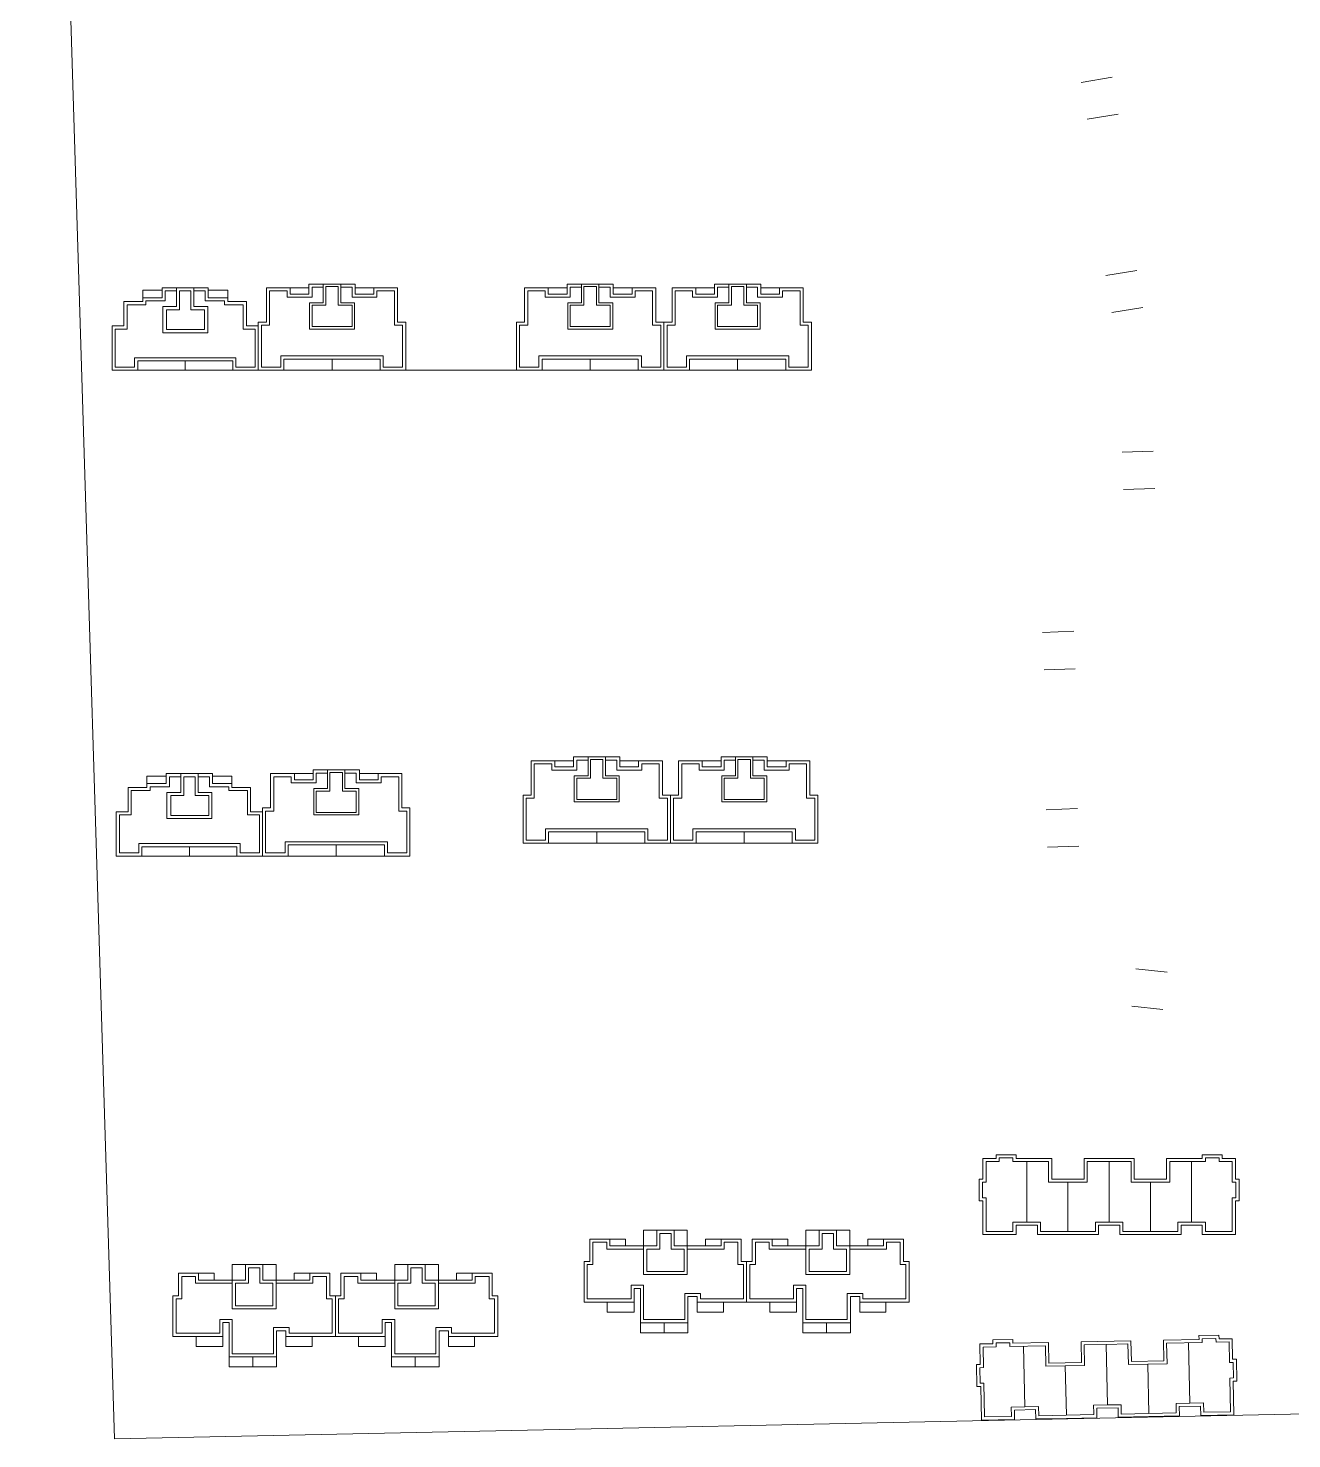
# Model space of a CAD drawing. Extents: x 217039 to 280039, y -2536 to 41961.
# Drawn here: x 220349 to 222776, y 4386 to 7097 of the extents above; entities that cross this region are included whole.
import ezdxf

# ---------------------------------------------------------------- set-up
doc = ezdxf.new("R2010")
doc.units = 0
doc.header["$LTSCALE"] = 1000
doc.header["$MEASUREMENT"] = 0
doc.layers.add('140', color=2, linetype='Continuous', lineweight=5)

msp = doc.modelspace()

# ---------------------------------------------------------------- linework, layer by layer
at = {"layer": '140', "color": 7}
for p, q in [((220348.7, 9752.9), (220514.5, 4386.2)), ((222430.7, 7002.7), (222371.4, 6993)), ((222442.2, 6931.6), (222383, 6922)), ((222477.9, 6631.4), (222418.7, 6621.8)), ((220568.6, 6578.9), (220568.6, 6593.3)), ((220568.6, 6593.3), (220605.8, 6593.3)), ((220605.8, 6598.1), (220605.8, 6578.9)), ((220694.6, 6598.1), (220605.8, 6598.1)), ((220633.4, 6592.1), (220611.8, 6592.1)), ((220611.8, 6592.1), (220611.8, 6572.9)), ((220633.4, 6598.1), (220633.4, 6563.3)), ((220639.4, 6592.1), (220639.4, 6556.1)), ((220661, 6592.1), (220639.4, 6592.1)), ((220661, 6556.1), (220661, 6592.1)), ((220667, 6562.1), (220667, 6598.1)), ((220688.6, 6592.1), (220667, 6592.1)), ((220688.6, 6572.9), (220688.6, 6592.1)), ((220694.6, 6578.9), (220694.6, 6598.1)), ((220731.8, 6593.3), (220694.6, 6593.3)), ((220731.8, 6578.9), (220731.8, 6593.3)), ((220806.2, 6532.1), (220806.2, 6598.1)), ((220806.2, 6598.1), (220851.8, 6598.1)), ((220812.2, 6526.1), (220812.2, 6592.1)), ((220812.2, 6592.1), (220845.8, 6592.1)), ((220845.8, 6592.1), (220845.8, 6580.1)), ((220849.4, 6598.1), (220851.8, 6598.1)), ((220851.8, 6598.1), (220851.8, 6586.1)), ((220851.8, 6598.1), (220887.8, 6598.1)), ((220887.8, 6586.1), (220887.8, 6605.3)), ((220887.8, 6605.3), (220976.6, 6605.3)), ((220893.8, 6580.1), (220893.8, 6599.3)), ((220893.8, 6599.3), (220915.4, 6599.3)), ((220915.4, 6605.3), (220915.4, 6569.3)), ((220920.2, 6600.5), (220920.2, 6564.5)), ((220944.2, 6600.5), (220920.2, 6600.5)), ((220944.2, 6564.5), (220944.2, 6600.5)), ((220949, 6569.3), (220949, 6605.3)), ((220949, 6599.3), (220970.6, 6599.3)), ((220970.6, 6599.3), (220970.6, 6580.1)), ((220976.6, 6605.3), (220976.6, 6586.1)), ((221012.6, 6598.1), (220976.6, 6598.1)), ((221012.6, 6586.1), (221012.6, 6598.1)), ((221012.6, 6598.1), (221058.2, 6598.1)), ((221018.6, 6580.1), (221018.6, 6592.1)), ((221018.6, 6592.1), (221052.2, 6592.1)), ((221052.2, 6592.1), (221052.2, 6526.1)), ((221058.2, 6598.1), (221058.2, 6532.1)), ((221302.1, 6532.1), (221302.1, 6598.1)), ((221302.1, 6598.1), (221347.7, 6598.1)), ((221308.1, 6526.1), (221308.1, 6592.1)), ((221308.1, 6592.1), (221341.7, 6592.1)), ((221341.7, 6592.1), (221341.7, 6580.1)), ((221345.3, 6598.1), (221347.7, 6598.1)), ((221347.7, 6598.1), (221347.7, 6586.1)), ((221347.7, 6598.1), (221383.7, 6598.1)), ((221383.7, 6586.1), (221383.7, 6605.3)), ((221383.7, 6605.3), (221472.5, 6605.3)), ((221389.7, 6580.1), (221389.7, 6599.3)), ((221389.7, 6599.3), (221411.3, 6599.3)), ((221411.3, 6605.3), (221411.3, 6569.3)), ((221416.1, 6600.5), (221416.1, 6564.5)), ((221440.1, 6600.5), (221416.1, 6600.5)), ((221440.1, 6564.5), (221440.1, 6600.5)), ((221444.9, 6569.3), (221444.9, 6605.3)), ((221444.9, 6599.3), (221466.5, 6599.3)), ((221466.5, 6599.3), (221466.5, 6580.1)), ((221472.5, 6605.3), (221472.5, 6586.1)), ((221508.5, 6598.1), (221472.5, 6598.1)), ((221508.5, 6586.1), (221508.5, 6598.1)), ((221508.5, 6598.1), (221554.1, 6598.1)), ((221514.5, 6580.1), (221514.5, 6592.1)), ((221514.5, 6592.1), (221548.1, 6592.1)), ((221548.1, 6592.1), (221548.1, 6526.1)), ((221554.1, 6598.1), (221554.1, 6532.1)), ((221585.3, 6532.1), (221585.3, 6598.1)), ((221585.3, 6598.1), (221630.9, 6598.1)), ((221591.3, 6526.1), (221591.3, 6592.1)), ((221591.3, 6592.1), (221624.9, 6592.1)), ((221624.9, 6592.1), (221624.9, 6580.1)), ((221628.5, 6598.1), (221630.9, 6598.1)), ((221630.9, 6598.1), (221630.9, 6586.1)), ((221630.9, 6598.1), (221666.9, 6598.1)), ((221666.9, 6586.1), (221666.9, 6605.3)), ((221666.9, 6605.3), (221755.7, 6605.3)), ((221672.9, 6580.1), (221672.9, 6599.3)), ((221672.9, 6599.3), (221694.5, 6599.3)), ((221694.5, 6605.3), (221694.5, 6569.3)), ((221699.3, 6600.5), (221699.3, 6564.5)), ((221723.3, 6600.5), (221699.3, 6600.5)), ((221723.3, 6564.5), (221723.3, 6600.5)), ((221728.1, 6569.3), (221728.1, 6605.3)), ((221728.1, 6599.3), (221749.7, 6599.3)), ((221749.7, 6599.3), (221749.7, 6580.1)), ((221755.7, 6605.3), (221755.7, 6586.1)), ((221791.7, 6598.1), (221755.7, 6598.1)), ((221791.7, 6586.1), (221791.7, 6598.1)), ((221791.7, 6598.1), (221837.3, 6598.1)), ((221797.7, 6580.1), (221797.7, 6592.1)), ((221797.7, 6592.1), (221831.3, 6592.1)), ((221831.3, 6592.1), (221831.3, 6526.1)), ((221837.3, 6598.1), (221837.3, 6532.1)), ((220568.6, 6571.7), (220532.6, 6571.7)), ((220532.6, 6571.7), (220532.6, 6524.9)), ((220574.6, 6565.7), (220538.6, 6565.7)), ((220538.6, 6565.7), (220538.6, 6518.9)), ((220605.8, 6578.9), (220568.6, 6578.9)), ((220568.6, 6578.9), (220568.6, 6571.7)), ((220611.8, 6572.9), (220574.6, 6572.9)), ((220574.6, 6572.9), (220574.6, 6565.7)), ((220608.2, 6562.1), (220607, 6562.1)), ((220607, 6562.1), (220607, 6512.9)), ((220633.4, 6562.1), (220608.2, 6562.1)), ((220633.4, 6563.3), (220633.4, 6562.1)), ((220668.2, 6562.1), (220667, 6562.1)), ((220693.4, 6562.1), (220668.2, 6562.1)), ((220725.8, 6572.9), (220688.6, 6572.9)), ((220693.4, 6560.9), (220693.4, 6562.1)), ((220693.4, 6511.7), (220693.4, 6560.9)), ((220731.8, 6578.9), (220694.6, 6578.9)), ((220725.8, 6565.7), (220725.8, 6572.9)), ((220761.8, 6565.7), (220725.8, 6565.7)), ((220731.8, 6571.7), (220731.8, 6578.9)), ((220767.8, 6571.7), (220731.8, 6571.7)), ((220761.8, 6518.9), (220761.8, 6565.7)), ((220767.8, 6524.9), (220767.8, 6571.7)), ((220845.8, 6580.1), (220893.8, 6580.1)), ((220851.8, 6586.1), (220887.8, 6586.1)), ((220915.4, 6569.3), (220889, 6569.3)), ((220889, 6569.3), (220889, 6518.9)), ((220920.2, 6564.5), (220893.8, 6564.5)), ((220893.8, 6564.5), (220893.8, 6523.7)), ((220970.6, 6564.5), (220944.2, 6564.5)), ((220975.4, 6569.3), (220949, 6569.3)), ((220970.6, 6580.1), (221018.6, 6580.1)), ((220970.6, 6523.7), (220970.6, 6564.5)), ((220975.4, 6518.9), (220975.4, 6569.3)), ((220976.6, 6586.1), (221012.6, 6586.1)), ((221341.7, 6580.1), (221389.7, 6580.1)), ((221347.7, 6586.1), (221383.7, 6586.1)), ((221411.3, 6569.3), (221384.9, 6569.3)), ((221384.9, 6569.3), (221384.9, 6518.9)), ((221416.1, 6564.5), (221389.7, 6564.5)), ((221389.7, 6564.5), (221389.7, 6523.7)), ((221466.5, 6564.5), (221440.1, 6564.5)), ((221471.3, 6569.3), (221444.9, 6569.3)), ((221466.5, 6580.1), (221514.5, 6580.1)), ((221466.5, 6523.7), (221466.5, 6564.5)), ((221471.3, 6518.9), (221471.3, 6569.3)), ((221472.5, 6586.1), (221508.5, 6586.1)), ((221624.9, 6580.1), (221672.9, 6580.1)), ((221630.9, 6586.1), (221666.9, 6586.1)), ((221694.5, 6569.3), (221668.1, 6569.3)), ((221668.1, 6569.3), (221668.1, 6518.9)), ((221699.3, 6564.5), (221672.9, 6564.5)), ((221672.9, 6564.5), (221672.9, 6523.7)), ((221749.7, 6564.5), (221723.3, 6564.5)), ((221754.5, 6569.3), (221728.1, 6569.3)), ((221749.7, 6580.1), (221797.7, 6580.1)), ((221749.7, 6523.7), (221749.7, 6564.5)), ((221754.5, 6518.9), (221754.5, 6569.3)), ((221755.7, 6586.1), (221791.7, 6586.1)), ((222489.4, 6560.4), (222430.2, 6550.7)), ((220639.4, 6556.1), (220614.2, 6556.1)), ((220614.2, 6556.1), (220614.2, 6517.7)), ((220687.4, 6556.1), (220661, 6556.1)), ((220687.4, 6517.7), (220687.4, 6556.1)), ((220532.6, 6524.9), (220509.8, 6524.9)), ((220509.8, 6524.9), (220509.8, 6439.7)), ((220538.6, 6518.9), (220515.8, 6518.9)), ((220515.8, 6518.9), (220515.8, 6445.7)), ((220607, 6512.9), (220607, 6511.7)), ((220607, 6511.7), (220692.2, 6511.7)), ((220614.2, 6517.7), (220687.4, 6517.7)), ((220692.2, 6511.7), (220693.4, 6511.7)), ((220784.6, 6518.9), (220761.8, 6518.9)), ((220790.6, 6524.9), (220767.8, 6524.9)), ((220784.6, 6445.7), (220784.6, 6518.9)), ((220790.6, 6439.7), (220790.6, 6532.1)), ((220790.6, 6532.1), (220806.2, 6532.1)), ((220790.6, 6439.7), (220790.6, 6524.9)), ((220796.6, 6445.7), (220796.6, 6526.1)), ((220796.6, 6526.1), (220812.2, 6526.1)), ((220889, 6520.1), (220889, 6518.9)), ((220889, 6518.9), (220975.4, 6518.9)), ((220893.8, 6523.7), (220970.6, 6523.7)), ((220974.2, 6518.9), (220975.4, 6518.9)), ((221052.2, 6526.1), (221067.8, 6526.1)), ((221058.2, 6532.1), (221073.8, 6532.1)), ((221067.8, 6526.1), (221067.8, 6445.7)), ((221073.8, 6532.1), (221073.8, 6439.7)), ((221286.5, 6439.7), (221286.5, 6532.1)), ((221286.5, 6532.1), (221302.1, 6532.1)), ((221292.5, 6445.7), (221292.5, 6526.1)), ((221292.5, 6526.1), (221308.1, 6526.1)), ((221384.9, 6520.1), (221384.9, 6518.9)), ((221384.9, 6518.9), (221471.3, 6518.9)), ((221389.7, 6523.7), (221466.5, 6523.7)), ((221470.1, 6518.9), (221471.3, 6518.9)), ((221548.1, 6526.1), (221563.7, 6526.1)), ((221554.1, 6532.1), (221569.7, 6532.1)), ((221563.7, 6526.1), (221563.7, 6445.7)), ((221569.7, 6439.7), (221569.7, 6532.1)), ((221569.7, 6532.1), (221585.3, 6532.1)), ((221569.7, 6532.1), (221569.7, 6439.7)), ((221575.7, 6445.7), (221575.7, 6526.1)), ((221575.7, 6526.1), (221591.3, 6526.1)), ((221668.1, 6520.1), (221668.1, 6518.9)), ((221668.1, 6518.9), (221754.5, 6518.9)), ((221672.9, 6523.7), (221749.7, 6523.7)), ((221753.3, 6518.9), (221754.5, 6518.9)), ((221831.3, 6526.1), (221846.9, 6526.1)), ((221837.3, 6532.1), (221852.9, 6532.1)), ((221846.9, 6526.1), (221846.9, 6445.7)), ((221852.9, 6532.1), (221852.9, 6439.7)), ((220553, 6445.7), (220553, 6463.7)), ((220553, 6463.7), (220747.4, 6463.7)), ((220559, 6439.7), (220559, 6457.7)), ((220559, 6457.7), (220741.4, 6457.7)), ((220650.2, 6457.7), (220650.2, 6439.7)), ((220741.4, 6457.7), (220741.4, 6439.7)), ((220747.4, 6463.7), (220747.4, 6445.7)), ((220932.2, 6467.3), (220833.8, 6467.3)), ((220833.8, 6467.3), (220833.8, 6445.7)), ((220932.2, 6461.3), (220839.8, 6461.3)), ((220839.8, 6461.3), (220839.8, 6439.7)), ((221030.6, 6467.3), (220932.2, 6467.3)), ((221024.6, 6461.3), (220932.2, 6461.3)), ((220932.2, 6461.3), (220932.2, 6439.7)), ((221024.6, 6439.7), (221024.6, 6461.3)), ((221030.6, 6445.7), (221030.6, 6467.3)), ((221428.1, 6467.3), (221329.7, 6467.3)), ((221329.7, 6467.3), (221329.7, 6445.7)), ((221428.1, 6461.3), (221335.7, 6461.3)), ((221335.7, 6461.3), (221335.7, 6439.7)), ((221526.5, 6467.3), (221428.1, 6467.3)), ((221520.5, 6461.3), (221428.1, 6461.3)), ((221428.1, 6461.3), (221428.1, 6439.7)), ((221520.5, 6439.7), (221520.5, 6461.3)), ((221526.5, 6445.7), (221526.5, 6467.3)), ((221711.3, 6467.3), (221612.9, 6467.3)), ((221612.9, 6467.3), (221612.9, 6445.7)), ((221711.3, 6461.3), (221618.9, 6461.3)), ((221618.9, 6461.3), (221618.9, 6439.7)), ((221809.7, 6467.3), (221711.3, 6467.3)), ((221803.7, 6461.3), (221711.3, 6461.3)), ((221711.3, 6461.3), (221711.3, 6439.7)), ((221803.7, 6439.7), (221803.7, 6461.3)), ((221809.7, 6445.7), (221809.7, 6467.3)), ((220509.8, 6439.7), (220559, 6439.7)), ((220515.8, 6445.7), (220553, 6445.7)), ((220559, 6439.7), (220741.4, 6439.7)), ((220741.4, 6439.7), (220790.6, 6439.7)), ((220747.4, 6445.7), (220784.6, 6445.7)), ((220839.8, 6439.7), (220790.6, 6439.7)), ((220833.8, 6445.7), (220796.6, 6445.7)), ((220932.2, 6439.7), (220839.8, 6439.7)), ((220932.2, 6439.7), (221024.6, 6439.7)), ((221073.8, 6439.7), (221024.6, 6439.7)), ((221067.8, 6445.7), (221030.6, 6445.7)), ((221073.8, 6439.7), (221832.1, 6439.7)), ((221335.7, 6439.7), (221286.5, 6439.7)), ((221329.7, 6445.7), (221292.5, 6445.7)), ((221428.1, 6439.7), (221335.7, 6439.7)), ((221428.1, 6439.7), (221520.5, 6439.7)), ((221569.7, 6439.7), (221520.5, 6439.7)), ((221563.7, 6445.7), (221526.5, 6445.7)), ((221618.9, 6439.7), (221569.7, 6439.7)), ((221612.9, 6445.7), (221575.7, 6445.7)), ((221711.3, 6439.7), (221618.9, 6439.7)), ((221711.3, 6439.7), (221803.7, 6439.7)), ((221852.9, 6439.7), (221803.7, 6439.7)), ((221846.9, 6445.7), (221809.7, 6445.7)), ((222509.8, 6284.5), (222449.8, 6282.3)), ((222512.4, 6212.6), (222452.5, 6210.4)), ((222357.2, 5938.2), (222297.2, 5936)), ((222359.8, 5866.2), (222299.9, 5864)), ((221396.3, 5677.3), (221396.3, 5696.5)), ((221396.3, 5696.5), (221485.1, 5696.5)), ((221423.9, 5696.5), (221423.9, 5660.5)), ((221457.5, 5660.5), (221457.5, 5696.5)), ((221485.1, 5696.5), (221485.1, 5677.3)), ((221679.5, 5677.3), (221679.5, 5696.5)), ((221679.5, 5696.5), (221768.3, 5696.5)), ((221707.1, 5696.5), (221707.1, 5660.5)), ((221740.7, 5660.5), (221740.7, 5696.5)), ((221768.3, 5696.5), (221768.3, 5677.3)), ((220895.9, 5652.5), (220895.9, 5671.7)), ((220895.9, 5671.7), (220984.7, 5671.7)), ((220901.9, 5646.5), (220901.9, 5665.7)), ((220901.9, 5665.7), (220923.5, 5665.7)), ((220923.5, 5671.7), (220923.5, 5635.7)), ((220928.3, 5666.9), (220928.3, 5630.9)), ((220952.3, 5666.9), (220928.3, 5666.9)), ((220952.3, 5630.9), (220952.3, 5666.9)), ((220957.1, 5635.7), (220957.1, 5671.7)), ((220957.1, 5665.7), (220978.7, 5665.7)), ((220978.7, 5665.7), (220978.7, 5646.5)), ((220984.7, 5671.7), (220984.7, 5652.5)), ((221314.7, 5623.3), (221314.7, 5689.3)), ((221314.7, 5689.3), (221360.3, 5689.3)), ((221320.7, 5617.3), (221320.7, 5683.3)), ((221320.7, 5683.3), (221354.3, 5683.3)), ((221354.3, 5683.3), (221354.3, 5671.3)), ((221354.3, 5671.3), (221402.3, 5671.3)), ((221357.9, 5689.3), (221360.3, 5689.3)), ((221360.3, 5689.3), (221360.3, 5677.3)), ((221360.3, 5689.3), (221396.3, 5689.3)), ((221360.3, 5677.3), (221396.3, 5677.3)), ((221402.3, 5671.3), (221402.3, 5690.5)), ((221402.3, 5690.5), (221423.9, 5690.5)), ((221428.7, 5691.7), (221428.7, 5655.7)), ((221452.7, 5691.7), (221428.7, 5691.7)), ((221452.7, 5655.7), (221452.7, 5691.7)), ((221457.5, 5690.5), (221479.1, 5690.5)), ((221479.1, 5690.5), (221479.1, 5671.3)), ((221479.1, 5671.3), (221527.1, 5671.3)), ((221521.1, 5689.3), (221485.1, 5689.3)), ((221485.1, 5677.3), (221521.1, 5677.3)), ((221521.1, 5677.3), (221521.1, 5689.3)), ((221521.1, 5689.3), (221566.7, 5689.3)), ((221527.1, 5671.3), (221527.1, 5683.3)), ((221527.1, 5683.3), (221560.7, 5683.3)), ((221560.7, 5683.3), (221560.7, 5617.3)), ((221566.7, 5689.3), (221566.7, 5623.3)), ((221597.9, 5623.3), (221597.9, 5689.3)), ((221597.9, 5689.3), (221643.5, 5689.3)), ((221603.9, 5617.3), (221603.9, 5683.3)), ((221603.9, 5683.3), (221637.5, 5683.3)), ((221637.5, 5683.3), (221637.5, 5671.3)), ((221637.5, 5671.3), (221685.5, 5671.3)), ((221641.1, 5689.3), (221643.5, 5689.3)), ((221643.5, 5689.3), (221643.5, 5677.3)), ((221643.5, 5689.3), (221679.5, 5689.3)), ((221643.5, 5677.3), (221679.5, 5677.3)), ((221685.5, 5671.3), (221685.5, 5690.5)), ((221685.5, 5690.5), (221707.1, 5690.5)), ((221711.9, 5691.7), (221711.9, 5655.7)), ((221735.9, 5691.7), (221711.9, 5691.7)), ((221735.9, 5655.7), (221735.9, 5691.7)), ((221740.7, 5690.5), (221762.3, 5690.5)), ((221762.3, 5690.5), (221762.3, 5671.3)), ((221762.3, 5671.3), (221810.3, 5671.3)), ((221804.3, 5689.3), (221768.3, 5689.3)), ((221768.3, 5677.3), (221804.3, 5677.3)), ((221804.3, 5677.3), (221804.3, 5689.3)), ((221804.3, 5689.3), (221849.9, 5689.3)), ((221810.3, 5671.3), (221810.3, 5683.3)), ((221810.3, 5683.3), (221843.9, 5683.3)), ((221843.9, 5683.3), (221843.9, 5617.3)), ((221849.9, 5689.3), (221849.9, 5623.3)), ((220576.7, 5645.3), (220576.7, 5659.7)), ((220576.7, 5659.7), (220613.9, 5659.7)), ((220613.9, 5645.3), (220576.7, 5645.3)), ((220576.7, 5645.3), (220576.7, 5638.1)), ((220619.9, 5639.3), (220582.7, 5639.3)), ((220582.7, 5639.3), (220582.7, 5632.1)), ((220613.9, 5664.5), (220613.9, 5645.3)), ((220702.7, 5664.5), (220613.9, 5664.5)), ((220641.5, 5658.5), (220619.9, 5658.5)), ((220619.9, 5658.5), (220619.9, 5639.3)), ((220641.5, 5664.5), (220641.5, 5629.7)), ((220647.5, 5658.5), (220647.5, 5622.5)), ((220669.1, 5658.5), (220647.5, 5658.5)), ((220669.1, 5622.5), (220669.1, 5658.5)), ((220675.1, 5628.5), (220675.1, 5664.5)), ((220696.7, 5658.5), (220675.1, 5658.5)), ((220696.7, 5639.3), (220696.7, 5658.5)), ((220733.9, 5639.3), (220696.7, 5639.3)), ((220702.7, 5645.3), (220702.7, 5664.5)), ((220739.9, 5659.7), (220702.7, 5659.7)), ((220739.9, 5645.3), (220702.7, 5645.3)), ((220733.9, 5632.1), (220733.9, 5639.3)), ((220739.9, 5645.3), (220739.9, 5659.7)), ((220739.9, 5638.1), (220739.9, 5645.3)), ((220814.3, 5598.5), (220814.3, 5664.5)), ((220814.3, 5664.5), (220859.9, 5664.5)), ((220820.3, 5592.5), (220820.3, 5658.5)), ((220820.3, 5658.5), (220853.9, 5658.5)), ((220853.9, 5658.5), (220853.9, 5646.5)), ((220853.9, 5646.5), (220901.9, 5646.5)), ((220857.5, 5664.5), (220859.9, 5664.5)), ((220859.9, 5664.5), (220859.9, 5652.5)), ((220859.9, 5664.5), (220895.9, 5664.5)), ((220859.9, 5652.5), (220895.9, 5652.5)), ((220978.7, 5646.5), (221026.7, 5646.5)), ((221020.7, 5664.5), (220984.7, 5664.5)), ((220984.7, 5652.5), (221020.7, 5652.5)), ((221020.7, 5652.5), (221020.7, 5664.5)), ((221020.7, 5664.5), (221066.3, 5664.5)), ((221026.7, 5646.5), (221026.7, 5658.5)), ((221026.7, 5658.5), (221060.3, 5658.5)), ((221060.3, 5658.5), (221060.3, 5592.5)), ((221066.3, 5664.5), (221066.3, 5598.5)), ((221423.9, 5660.5), (221397.5, 5660.5)), ((221397.5, 5660.5), (221397.5, 5610.1)), ((221428.7, 5655.7), (221402.3, 5655.7)), ((221402.3, 5655.7), (221402.3, 5614.9)), ((221479.1, 5655.7), (221452.7, 5655.7)), ((221483.9, 5660.5), (221457.5, 5660.5)), ((221479.1, 5614.9), (221479.1, 5655.7)), ((221483.9, 5610.1), (221483.9, 5660.5)), ((221707.1, 5660.5), (221680.7, 5660.5)), ((221680.7, 5660.5), (221680.7, 5610.1)), ((221711.9, 5655.7), (221685.5, 5655.7)), ((221685.5, 5655.7), (221685.5, 5614.9)), ((221762.3, 5655.7), (221735.9, 5655.7)), ((221767.1, 5660.5), (221740.7, 5660.5)), ((221762.3, 5614.9), (221762.3, 5655.7)), ((221767.1, 5610.1), (221767.1, 5660.5)), ((220576.7, 5638.1), (220540.7, 5638.1)), ((220540.7, 5638.1), (220540.7, 5591.3)), ((220582.7, 5632.1), (220546.7, 5632.1)), ((220546.7, 5632.1), (220546.7, 5585.3)), ((220616.3, 5628.5), (220615.1, 5628.5)), ((220615.1, 5628.5), (220615.1, 5579.3)), ((220641.5, 5628.5), (220616.3, 5628.5)), ((220647.5, 5622.5), (220622.3, 5622.5)), ((220622.3, 5622.5), (220622.3, 5584.1)), ((220641.5, 5629.7), (220641.5, 5628.5)), ((220695.5, 5622.5), (220669.1, 5622.5)), ((220676.3, 5628.5), (220675.1, 5628.5)), ((220701.5, 5628.5), (220676.3, 5628.5)), ((220695.5, 5584.1), (220695.5, 5622.5)), ((220701.5, 5627.3), (220701.5, 5628.5)), ((220701.5, 5578.1), (220701.5, 5627.3)), ((220769.9, 5632.1), (220733.9, 5632.1)), ((220775.9, 5638.1), (220739.9, 5638.1)), ((220769.9, 5585.3), (220769.9, 5632.1)), ((220775.9, 5591.3), (220775.9, 5638.1)), ((220923.5, 5635.7), (220897.1, 5635.7)), ((220897.1, 5635.7), (220897.1, 5585.3)), ((220928.3, 5630.9), (220901.9, 5630.9)), ((220901.9, 5630.9), (220901.9, 5590.1)), ((220978.7, 5630.9), (220952.3, 5630.9)), ((220983.5, 5635.7), (220957.1, 5635.7)), ((220978.7, 5590.1), (220978.7, 5630.9)), ((220983.5, 5585.3), (220983.5, 5635.7)), ((221299.1, 5530.9), (221299.1, 5623.3)), ((221299.1, 5623.3), (221314.7, 5623.3)), ((221305.1, 5536.9), (221305.1, 5617.3)), ((221305.1, 5617.3), (221320.7, 5617.3)), ((221402.3, 5614.9), (221479.1, 5614.9)), ((221560.7, 5617.3), (221576.3, 5617.3)), ((221566.7, 5623.3), (221582.3, 5623.3)), ((221576.3, 5617.3), (221576.3, 5536.9)), ((221582.3, 5530.9), (221582.3, 5623.3)), ((221582.3, 5623.3), (221597.9, 5623.3)), ((221582.3, 5623.3), (221582.3, 5530.9)), ((221588.3, 5536.9), (221588.3, 5617.3)), ((221588.3, 5617.3), (221603.9, 5617.3)), ((221685.5, 5614.9), (221762.3, 5614.9)), ((221843.9, 5617.3), (221859.5, 5617.3)), ((221849.9, 5623.3), (221865.5, 5623.3)), ((221859.5, 5617.3), (221859.5, 5536.9)), ((221865.5, 5623.3), (221865.5, 5530.9)), ((220540.7, 5591.3), (220517.9, 5591.3)), ((220517.9, 5591.3), (220517.9, 5506.1)), ((220546.7, 5585.3), (220523.9, 5585.3)), ((220523.9, 5585.3), (220523.9, 5512.1)), ((220792.7, 5585.3), (220769.9, 5585.3)), ((220798.7, 5591.3), (220775.9, 5591.3)), ((220792.7, 5512.1), (220792.7, 5585.3)), ((220798.7, 5506.1), (220798.7, 5598.5)), ((220798.7, 5598.5), (220814.3, 5598.5)), ((220798.7, 5506.1), (220798.7, 5591.3)), ((220804.7, 5512.1), (220804.7, 5592.5)), ((220804.7, 5592.5), (220820.3, 5592.5)), ((220897.1, 5586.5), (220897.1, 5585.3)), ((220897.1, 5585.3), (220983.5, 5585.3)), ((220901.9, 5590.1), (220978.7, 5590.1)), ((220982.3, 5585.3), (220983.5, 5585.3)), ((221060.3, 5592.5), (221075.9, 5592.5)), ((221066.3, 5598.5), (221081.9, 5598.5)), ((221075.9, 5592.5), (221075.9, 5512.1)), ((221081.9, 5598.5), (221081.9, 5506.1)), ((221397.5, 5611.3), (221397.5, 5610.1)), ((221397.5, 5610.1), (221483.9, 5610.1)), ((221482.7, 5610.1), (221483.9, 5610.1)), ((221680.7, 5611.3), (221680.7, 5610.1)), ((221680.7, 5610.1), (221767.1, 5610.1)), ((221765.9, 5610.1), (221767.1, 5610.1)), ((222364, 5597.4), (222304, 5595.2)), ((220615.1, 5579.3), (220615.1, 5578.1)), ((220615.1, 5578.1), (220700.3, 5578.1)), ((220622.3, 5584.1), (220695.5, 5584.1)), ((220700.3, 5578.1), (220701.5, 5578.1)), ((221440.7, 5558.5), (221342.3, 5558.5)), ((221342.3, 5558.5), (221342.3, 5536.9)), ((221539.1, 5558.5), (221440.7, 5558.5)), ((221539.1, 5536.9), (221539.1, 5558.5)), ((221723.9, 5558.5), (221625.5, 5558.5)), ((221625.5, 5558.5), (221625.5, 5536.9)), ((221822.3, 5558.5), (221723.9, 5558.5)), ((221822.3, 5536.9), (221822.3, 5558.5)), ((220561.1, 5512.1), (220561.1, 5530.1)), ((220561.1, 5530.1), (220755.5, 5530.1)), ((220755.5, 5530.1), (220755.5, 5512.1)), ((220940.3, 5533.7), (220841.9, 5533.7)), ((220841.9, 5533.7), (220841.9, 5512.1)), ((221038.7, 5533.7), (220940.3, 5533.7)), ((221038.7, 5512.1), (221038.7, 5533.7)), ((221348.3, 5530.9), (221299.1, 5530.9)), ((221342.3, 5536.9), (221305.1, 5536.9)), ((221440.7, 5552.5), (221348.3, 5552.5)), ((221348.3, 5552.5), (221348.3, 5530.9)), ((221440.7, 5530.9), (221348.3, 5530.9)), ((221533.1, 5552.5), (221440.7, 5552.5)), ((221440.7, 5552.5), (221440.7, 5530.9)), ((221440.7, 5530.9), (221533.1, 5530.9)), ((221533.1, 5530.9), (221533.1, 5552.5)), ((221582.3, 5530.9), (221533.1, 5530.9)), ((221576.3, 5536.9), (221539.1, 5536.9)), ((221631.5, 5530.9), (221582.3, 5530.9)), ((221625.5, 5536.9), (221588.3, 5536.9)), ((221723.9, 5552.5), (221631.5, 5552.5)), ((221631.5, 5552.5), (221631.5, 5530.9)), ((221723.9, 5530.9), (221631.5, 5530.9)), ((221816.3, 5552.5), (221723.9, 5552.5)), ((221723.9, 5552.5), (221723.9, 5530.9)), ((221723.9, 5530.9), (221816.3, 5530.9)), ((221816.3, 5530.9), (221816.3, 5552.5)), ((221865.5, 5530.9), (221816.3, 5530.9)), ((221859.5, 5536.9), (221822.3, 5536.9)), ((220517.9, 5506.1), (220567.1, 5506.1)), ((220523.9, 5512.1), (220561.1, 5512.1)), ((220567.1, 5506.1), (220567.1, 5524.1)), ((220567.1, 5524.1), (220749.5, 5524.1)), ((220567.1, 5506.1), (220749.5, 5506.1)), ((220658.3, 5524.1), (220658.3, 5506.1)), ((220749.5, 5524.1), (220749.5, 5506.1)), ((220749.5, 5506.1), (220798.7, 5506.1)), ((220755.5, 5512.1), (220792.7, 5512.1)), ((220847.9, 5506.1), (220798.7, 5506.1)), ((220841.9, 5512.1), (220804.7, 5512.1)), ((220940.3, 5527.7), (220847.9, 5527.7)), ((220847.9, 5527.7), (220847.9, 5506.1)), ((220940.3, 5506.1), (220847.9, 5506.1)), ((221032.7, 5527.7), (220940.3, 5527.7)), ((220940.3, 5527.7), (220940.3, 5506.1)), ((220940.3, 5506.1), (221032.7, 5506.1)), ((221032.7, 5506.1), (221032.7, 5527.7)), ((221081.9, 5506.1), (221032.7, 5506.1)), ((221075.9, 5512.1), (221038.7, 5512.1)), ((222366.6, 5525.4), (222306.7, 5523.2)), ((222536.1, 5282.9), (222476.5, 5289.5)), ((222528.2, 5211.3), (222468.6, 5217.9)), ((222182.6, 4885.4), (222182.6, 4925)), ((222182.6, 4925), (222207.8, 4925)), ((222188.6, 4879.4), (222188.6, 4919)), ((222188.6, 4919), (222213.8, 4919)), ((222207.8, 4925), (222207.8, 4932.2)), ((222207.8, 4932.2), (222246.2, 4932.2)), ((222213.8, 4919), (222213.8, 4926.2)), ((222213.8, 4926.2), (222240.2, 4926.2)), ((222240.2, 4926.2), (222240.2, 4919)), ((222240.2, 4919), (222308.6, 4919)), ((222246.2, 4932.2), (222246.2, 4925)), ((222246.2, 4925), (222314.6, 4925)), ((222266.6, 4802.6), (222266.6, 4919)), ((222308.6, 4919), (222308.6, 4879.4)), ((222314.6, 4925), (222314.6, 4885.4)), ((222377, 4885.4), (222377, 4925)), ((222377, 4925), (222473, 4925)), ((222383, 4879.4), (222383, 4919)), ((222383, 4919), (222425, 4919)), ((222425, 4802.6), (222425, 4919)), ((222425, 4802.6), (222425, 4919)), ((222425, 4802.6), (222425, 4919)), ((222425, 4802.6), (222425, 4919)), ((222467, 4919), (222425, 4919)), ((222467, 4879.4), (222467, 4919)), ((222473, 4925), (222473, 4885.4)), ((222535.4, 4885.4), (222535.4, 4925)), ((222535.4, 4925), (222603.8, 4925)), ((222609.8, 4919), (222541.4, 4919)), ((222541.4, 4919), (222541.4, 4879.4)), ((222583.4, 4802.6), (222583.4, 4919)), ((222603.8, 4925), (222603.8, 4932.2)), ((222603.8, 4932.2), (222642.2, 4932.2)), ((222636.2, 4926.2), (222609.8, 4926.2)), ((222609.8, 4926.2), (222609.8, 4919)), ((222636.2, 4919), (222636.2, 4926.2)), ((222661.4, 4919), (222636.2, 4919)), ((222642.2, 4932.2), (222642.2, 4925)), ((222642.2, 4925), (222667.4, 4925)), ((222661.4, 4879.4), (222661.4, 4919)), ((222667.4, 4925), (222667.4, 4885.4)), ((222175.4, 4843.4), (222175.4, 4885.4)), ((222175.4, 4885.4), (222182.6, 4885.4)), ((222314.6, 4885.4), (222377, 4885.4)), ((222473, 4885.4), (222535.4, 4885.4)), ((222667.4, 4885.4), (222674.6, 4885.4)), ((222674.6, 4885.4), (222674.6, 4843.4)), ((222181.4, 4849.4), (222181.4, 4879.4)), ((222181.4, 4879.4), (222188.6, 4879.4)), ((222308.6, 4879.4), (222383, 4879.4)), ((222345.8, 4879.4), (222345.8, 4784.6)), ((222345.8, 4879.4), (222345.8, 4784.6)), ((222541.4, 4879.4), (222467, 4879.4)), ((222504.2, 4879.4), (222504.2, 4784.6)), ((222504.2, 4879.4), (222504.2, 4784.6)), ((222668.6, 4879.4), (222661.4, 4879.4)), ((222668.6, 4849.4), (222668.6, 4879.4)), ((222182.6, 4843.4), (222175.4, 4843.4)), ((222188.6, 4849.4), (222181.4, 4849.4)), ((222182.6, 4778.6), (222182.6, 4843.4)), ((222188.6, 4784.6), (222188.6, 4849.4)), ((222661.4, 4784.6), (222661.4, 4849.4)), ((222661.4, 4849.4), (222668.6, 4849.4)), ((222674.6, 4843.4), (222667.4, 4843.4)), ((222667.4, 4843.4), (222667.4, 4778.6)), ((222293, 4802.6), (222240.2, 4802.6)), ((222240.2, 4802.6), (222240.2, 4784.6)), ((222293, 4784.6), (222293, 4802.6)), ((222425, 4802.6), (222398.6, 4802.6)), ((222398.6, 4802.6), (222398.6, 4787.6)), ((222425, 4802.6), (222451.4, 4802.6)), ((222451.4, 4802.6), (222451.4, 4787.6)), ((222557, 4784.6), (222557, 4802.6)), ((222557, 4802.6), (222609.8, 4802.6)), ((222609.8, 4802.6), (222609.8, 4784.6)), ((221530.6, 4756.9), (221530.6, 4786.9)), ((221530.6, 4786.9), (221555.8, 4786.9)), ((221555.8, 4756.9), (221555.8, 4786.9)), ((221555.8, 4786.9), (221589.4, 4786.9)), ((221583.4, 4780.9), (221561.8, 4780.9)), ((221561.8, 4780.9), (221561.8, 4750.9)), ((221583.4, 4750.9), (221583.4, 4780.9)), ((221589.4, 4786.9), (221589.4, 4756.9)), ((221589.4, 4786.9), (221614.6, 4786.9)), ((221614.6, 4786.9), (221614.6, 4756.9)), ((221842.6, 4756.9), (221842.6, 4786.9)), ((221842.6, 4786.9), (221867.8, 4786.9)), ((221867.8, 4756.9), (221867.8, 4786.9)), ((221867.8, 4786.9), (221901.4, 4786.9)), ((221895.4, 4780.9), (221873.8, 4780.9)), ((221873.8, 4780.9), (221873.8, 4750.9)), ((221895.4, 4750.9), (221895.4, 4780.9)), ((221901.4, 4786.9), (221901.4, 4756.9)), ((221901.4, 4786.9), (221926.6, 4786.9)), ((221926.6, 4786.9), (221926.6, 4756.9)), ((222246.2, 4778.6), (222182.6, 4778.6)), ((222240.2, 4784.6), (222188.6, 4784.6)), ((222287, 4796.6), (222246.2, 4796.6)), ((222246.2, 4796.6), (222246.2, 4778.6)), ((222287, 4778.6), (222287, 4796.6)), ((222345.8, 4778.6), (222287, 4778.6)), ((222398.6, 4784.6), (222293, 4784.6)), ((222404.6, 4778.6), (222345.8, 4778.6)), ((222398.6, 4787.6), (222398.6, 4784.6)), ((222445.4, 4796.6), (222404.6, 4796.6)), ((222404.6, 4796.6), (222404.6, 4778.6)), ((222445.4, 4778.6), (222445.4, 4796.6)), ((222563, 4778.6), (222445.4, 4778.6)), ((222451.4, 4787.6), (222451.4, 4784.6)), ((222451.4, 4784.6), (222557, 4784.6)), ((222603.8, 4796.6), (222563, 4796.6)), ((222563, 4796.6), (222563, 4778.6)), ((222603.8, 4778.6), (222603.8, 4796.6)), ((222667.4, 4778.6), (222603.8, 4778.6)), ((222609.8, 4784.6), (222661.4, 4784.6)), ((221427.4, 4770.1), (221465.8, 4770.1)), ((221427.4, 4726.9), (221427.4, 4770.1)), ((221433.4, 4720.9), (221433.4, 4764.1)), ((221433.4, 4764.1), (221459.8, 4764.1)), ((221459.8, 4764.1), (221459.8, 4750.9)), ((221459.8, 4750.9), (221530.6, 4750.9)), ((221465.8, 4770.1), (221465.8, 4756.9)), ((221465.8, 4770.1), (221495.8, 4770.1)), ((221465.8, 4756.9), (221555.8, 4756.9)), ((221495.8, 4770.1), (221495.8, 4756.9)), ((221530.6, 4756.9), (221530.6, 4701.7)), ((221536.6, 4750.9), (221536.6, 4707.7)), ((221561.8, 4750.9), (221536.6, 4750.9)), ((221608.6, 4750.9), (221583.4, 4750.9)), ((221589.4, 4756.9), (221679.4, 4756.9)), ((221608.6, 4707.7), (221608.6, 4750.9)), ((221614.6, 4701.7), (221614.6, 4756.9)), ((221614.6, 4750.9), (221685.4, 4750.9)), ((221649.4, 4756.9), (221649.4, 4770.1)), ((221649.4, 4770.1), (221679.4, 4770.1)), ((221679.4, 4756.9), (221679.4, 4770.1)), ((221679.4, 4770.1), (221717.8, 4770.1)), ((221685.4, 4750.9), (221685.4, 4764.1)), ((221685.4, 4764.1), (221711.8, 4764.1)), ((221711.8, 4764.1), (221711.8, 4720.9)), ((221717.8, 4770.1), (221717.8, 4726.9)), ((221739.4, 4770.1), (221777.8, 4770.1)), ((221739.4, 4726.9), (221739.4, 4770.1)), ((221745.4, 4720.9), (221745.4, 4764.1)), ((221745.4, 4764.1), (221771.8, 4764.1)), ((221771.8, 4764.1), (221771.8, 4750.9)), ((221771.8, 4750.9), (221842.6, 4750.9)), ((221777.8, 4770.1), (221777.8, 4756.9)), ((221777.8, 4770.1), (221807.8, 4770.1)), ((221777.8, 4756.9), (221867.8, 4756.9)), ((221807.8, 4770.1), (221807.8, 4756.9)), ((221842.6, 4756.9), (221842.6, 4701.7)), ((221848.6, 4750.9), (221848.6, 4707.7)), ((221873.8, 4750.9), (221848.6, 4750.9)), ((221920.6, 4750.9), (221895.4, 4750.9)), ((221901.4, 4756.9), (221991.4, 4756.9)), ((221920.6, 4707.7), (221920.6, 4750.9)), ((221926.6, 4701.7), (221926.6, 4756.9)), ((221926.6, 4750.9), (221997.4, 4750.9)), ((221961.4, 4756.9), (221961.4, 4770.1)), ((221961.4, 4770.1), (221991.4, 4770.1)), ((221991.4, 4756.9), (221991.4, 4770.1)), ((221991.4, 4770.1), (222029.8, 4770.1)), ((221997.4, 4750.9), (221997.4, 4764.1)), ((221997.4, 4764.1), (222023.8, 4764.1)), ((222023.8, 4764.1), (222023.8, 4720.9)), ((222029.8, 4770.1), (222029.8, 4726.9)), ((220740.6, 4691), (220740.6, 4721)), ((220740.6, 4721), (220765.8, 4721)), ((220765.8, 4691), (220765.8, 4721)), ((220765.8, 4721), (220799.4, 4721)), ((220799.4, 4721), (220799.4, 4691)), ((220799.4, 4721), (220824.6, 4721)), ((220824.6, 4721), (220824.6, 4691)), ((221052.6, 4691), (221052.6, 4721)), ((221052.6, 4721), (221077.8, 4721)), ((221077.8, 4691), (221077.8, 4721)), ((221077.8, 4721), (221111.4, 4721)), ((221111.4, 4721), (221111.4, 4691)), ((221111.4, 4721), (221136.6, 4721)), ((221136.6, 4721), (221136.6, 4691)), ((221416.6, 4648.9), (221416.6, 4726.9)), ((221416.6, 4726.9), (221427.4, 4726.9)), ((221422.6, 4654.9), (221422.6, 4720.9)), ((221422.6, 4720.9), (221433.4, 4720.9)), ((221711.8, 4720.9), (221722.6, 4720.9)), ((221717.8, 4726.9), (221728.6, 4726.9)), ((221722.6, 4720.9), (221722.6, 4654.9)), ((221728.6, 4648.9), (221728.6, 4726.9)), ((221728.6, 4726.9), (221739.4, 4726.9)), ((221728.6, 4726.9), (221728.6, 4648.9)), ((221734.6, 4654.9), (221734.6, 4720.9)), ((221734.6, 4720.9), (221745.4, 4720.9)), ((222023.8, 4720.9), (222034.6, 4720.9)), ((222029.8, 4726.9), (222040.6, 4726.9)), ((222034.6, 4720.9), (222034.6, 4654.9)), ((222040.6, 4726.9), (222040.6, 4648.9)), ((220637.4, 4704.2), (220675.8, 4704.2)), ((220637.4, 4661), (220637.4, 4704.2)), ((220643.4, 4655), (220643.4, 4698.2)), ((220643.4, 4698.2), (220669.8, 4698.2)), ((220669.8, 4698.2), (220669.8, 4685)), ((220675.8, 4704.2), (220675.8, 4691)), ((220675.8, 4704.2), (220705.8, 4704.2)), ((220675.8, 4691), (220765.8, 4691)), ((220705.8, 4704.2), (220705.8, 4691)), ((220740.6, 4691), (220740.6, 4635.8)), ((220793.4, 4715), (220771.8, 4715)), ((220771.8, 4715), (220771.8, 4685)), ((220793.4, 4685), (220793.4, 4715)), ((220799.4, 4691), (220889.4, 4691)), ((220824.6, 4635.8), (220824.6, 4691)), ((220859.4, 4691), (220859.4, 4704.2)), ((220859.4, 4704.2), (220889.4, 4704.2)), ((220889.4, 4691), (220889.4, 4704.2)), ((220889.4, 4704.2), (220927.8, 4704.2)), ((220895.4, 4685), (220895.4, 4698.2)), ((220895.4, 4698.2), (220921.8, 4698.2)), ((220921.8, 4698.2), (220921.8, 4655)), ((220927.8, 4704.2), (220927.8, 4661)), ((220949.4, 4704.2), (220987.8, 4704.2)), ((220949.4, 4661), (220949.4, 4704.2)), ((220955.4, 4655), (220955.4, 4698.2)), ((220955.4, 4698.2), (220981.8, 4698.2)), ((220981.8, 4698.2), (220981.8, 4685)), ((220987.8, 4704.2), (220987.8, 4691)), ((220987.8, 4704.2), (221017.8, 4704.2)), ((220987.8, 4691), (221077.8, 4691)), ((221017.8, 4704.2), (221017.8, 4691)), ((221052.6, 4691), (221052.6, 4635.8)), ((221105.4, 4715), (221083.8, 4715)), ((221083.8, 4715), (221083.8, 4685)), ((221105.4, 4685), (221105.4, 4715)), ((221111.4, 4691), (221201.4, 4691)), ((221136.6, 4635.8), (221136.6, 4691)), ((221171.4, 4691), (221171.4, 4704.2)), ((221171.4, 4704.2), (221201.4, 4704.2)), ((221201.4, 4691), (221201.4, 4704.2)), ((221201.4, 4704.2), (221239.8, 4704.2)), ((221207.4, 4685), (221207.4, 4698.2)), ((221207.4, 4698.2), (221233.8, 4698.2)), ((221233.8, 4698.2), (221233.8, 4655)), ((221239.8, 4704.2), (221239.8, 4661)), ((221530.6, 4701.7), (221614.6, 4701.7)), ((221536.6, 4707.7), (221608.6, 4707.7)), ((221842.6, 4701.7), (221926.6, 4701.7)), ((221848.6, 4707.7), (221920.6, 4707.7)), ((220669.8, 4685), (220740.6, 4685)), ((220746.6, 4685), (220746.6, 4641.8)), ((220771.8, 4685), (220746.6, 4685)), ((220818.6, 4685), (220793.4, 4685)), ((220818.6, 4641.8), (220818.6, 4685)), ((220824.6, 4685), (220895.4, 4685)), ((220981.8, 4685), (221052.6, 4685)), ((221058.6, 4685), (221058.6, 4641.8)), ((221083.8, 4685), (221058.6, 4685)), ((221130.6, 4685), (221105.4, 4685)), ((221130.6, 4641.8), (221130.6, 4685)), ((221136.6, 4685), (221207.4, 4685)), ((221530.6, 4681.3), (221506.6, 4681.3)), ((221506.6, 4681.3), (221506.6, 4654.9)), ((221524.6, 4675.3), (221512.6, 4675.3)), ((221512.6, 4675.3), (221512.6, 4648.9)), ((221524.6, 4609.3), (221524.6, 4675.3)), ((221530.6, 4615.3), (221530.6, 4681.3)), ((221639.8, 4665.7), (221609.8, 4665.7)), ((221609.8, 4665.7), (221609.8, 4615.3)), ((221639.8, 4654.9), (221639.8, 4665.7)), ((221842.6, 4681.3), (221818.6, 4681.3)), ((221818.6, 4681.3), (221818.6, 4654.9)), ((221836.6, 4675.3), (221824.6, 4675.3)), ((221824.6, 4675.3), (221824.6, 4648.9)), ((221836.6, 4609.3), (221836.6, 4675.3)), ((221842.6, 4615.3), (221842.6, 4681.3)), ((221951.8, 4665.7), (221921.8, 4665.7)), ((221921.8, 4665.7), (221921.8, 4615.3)), ((221951.8, 4654.9), (221951.8, 4665.7)), ((220626.6, 4583), (220626.6, 4661)), ((220626.6, 4661), (220637.4, 4661)), ((220632.6, 4589), (220632.6, 4655)), ((220632.6, 4655), (220643.4, 4655)), ((220740.6, 4635.8), (220824.6, 4635.8)), ((220746.6, 4641.8), (220818.6, 4641.8)), ((220921.8, 4655), (220932.6, 4655)), ((220927.8, 4661), (220938.6, 4661)), ((220932.6, 4655), (220932.6, 4589)), ((220938.6, 4583), (220938.6, 4661)), ((220938.6, 4661), (220949.4, 4661)), ((220938.6, 4661), (220938.6, 4583)), ((220944.6, 4589), (220944.6, 4655)), ((220944.6, 4655), (220955.4, 4655)), ((221052.6, 4635.8), (221136.6, 4635.8)), ((221058.6, 4641.8), (221130.6, 4641.8)), ((221233.8, 4655), (221244.6, 4655)), ((221239.8, 4661), (221250.6, 4661)), ((221244.6, 4655), (221244.6, 4589)), ((221250.6, 4661), (221250.6, 4583)), ((221512.6, 4648.9), (221416.6, 4648.9)), ((221506.6, 4654.9), (221422.6, 4654.9)), ((221461, 4648.9), (221461, 4629.7)), ((221512.6, 4629.7), (221512.6, 4648.9)), ((221633.8, 4659.7), (221615.8, 4659.7)), ((221615.8, 4659.7), (221615.8, 4609.3)), ((221633.8, 4648.9), (221633.8, 4659.7)), ((221728.6, 4648.9), (221633.8, 4648.9)), ((221633.8, 4629.7), (221633.8, 4648.9)), ((221722.6, 4654.9), (221639.8, 4654.9)), ((221684.2, 4648.9), (221684.2, 4629.7)), ((221824.6, 4648.9), (221728.6, 4648.9)), ((221818.6, 4654.9), (221734.6, 4654.9)), ((221773, 4648.9), (221773, 4629.7)), ((221824.6, 4629.7), (221824.6, 4648.9)), ((221945.8, 4659.7), (221927.8, 4659.7)), ((221927.8, 4659.7), (221927.8, 4609.3)), ((221945.8, 4648.9), (221945.8, 4659.7)), ((222040.6, 4648.9), (221945.8, 4648.9)), ((221945.8, 4629.7), (221945.8, 4648.9)), ((222034.6, 4654.9), (221951.8, 4654.9)), ((221996.2, 4648.9), (221996.2, 4629.7)), ((220740.6, 4615.4), (220716.6, 4615.4)), ((220716.6, 4615.4), (220716.6, 4589)), ((220734.6, 4609.4), (220722.6, 4609.4)), ((220722.6, 4609.4), (220722.6, 4583)), ((220734.6, 4543.4), (220734.6, 4609.4)), ((220740.6, 4549.4), (220740.6, 4615.4)), ((221052.6, 4615.4), (221028.6, 4615.4)), ((221028.6, 4615.4), (221028.6, 4589)), ((221046.6, 4609.4), (221034.6, 4609.4)), ((221034.6, 4609.4), (221034.6, 4583)), ((221046.6, 4543.4), (221046.6, 4609.4)), ((221052.6, 4549.4), (221052.6, 4615.4)), ((221461, 4629.7), (221512.6, 4629.7)), ((221615.8, 4609.3), (221524.6, 4609.3)), ((221524.6, 4590.1), (221524.6, 4609.3)), ((221609.8, 4615.3), (221530.6, 4615.3)), ((221570.2, 4609.3), (221570.2, 4590.1)), ((221615.8, 4609.3), (221615.8, 4590)), ((221684.2, 4629.7), (221633.8, 4629.7)), ((221773, 4629.7), (221824.6, 4629.7)), ((221927.8, 4609.3), (221836.6, 4609.3)), ((221836.6, 4590.1), (221836.6, 4609.3)), ((221921.8, 4615.3), (221842.6, 4615.3)), ((221882.2, 4609.3), (221882.2, 4590.1)), ((221927.8, 4609.3), (221927.8, 4590)), ((221996.2, 4629.7), (221945.8, 4629.7)), ((220722.6, 4583), (220626.6, 4583)), ((220716.6, 4589), (220632.6, 4589)), ((220671, 4583), (220671, 4563.8)), ((220722.6, 4563.8), (220722.6, 4583)), ((220849.8, 4599.8), (220819.8, 4599.8)), ((220819.8, 4599.8), (220819.8, 4549.4)), ((220843.8, 4593.8), (220825.8, 4593.8)), ((220825.8, 4593.8), (220825.8, 4543.4)), ((220843.8, 4583), (220843.8, 4593.8)), ((220938.6, 4583), (220843.8, 4583)), ((220843.8, 4563.8), (220843.8, 4583)), ((220849.8, 4589), (220849.8, 4599.8)), ((220932.6, 4589), (220849.8, 4589)), ((220894.2, 4583), (220894.2, 4563.8)), ((221034.6, 4583), (220938.6, 4583)), ((221028.6, 4589), (220944.6, 4589)), ((220983, 4583), (220983, 4563.8)), ((221034.6, 4563.8), (221034.6, 4583)), ((221161.8, 4599.8), (221131.8, 4599.8)), ((221131.8, 4599.8), (221131.8, 4549.4)), ((221155.8, 4593.8), (221137.8, 4593.8)), ((221137.8, 4593.8), (221137.8, 4543.4)), ((221155.8, 4583), (221155.8, 4593.8)), ((221250.6, 4583), (221155.8, 4583)), ((221155.8, 4563.8), (221155.8, 4583)), ((221161.8, 4589), (221161.8, 4599.8)), ((221244.6, 4589), (221161.8, 4589)), ((221206.2, 4583), (221206.2, 4563.8)), ((221615.8, 4590), (221524.6, 4590.1)), ((221927.8, 4590), (221836.6, 4590.1)), ((222597.5, 4584.5), (222635.9, 4585.3)), ((222597.7, 4577.3), (222597.5, 4584.5)), ((222635.9, 4585.3), (222636.1, 4578.1)), ((220671, 4563.8), (220722.6, 4563.8)), ((220894.2, 4563.8), (220843.8, 4563.8)), ((220983, 4563.8), (221034.6, 4563.8)), ((221206.2, 4563.8), (221155.8, 4563.8)), ((222176.6, 4568.5), (222201.8, 4569)), ((222177.4, 4528.9), (222176.6, 4568.5)), ((222182.7, 4562.6), (222207.9, 4563.1)), ((222183.5, 4523), (222182.7, 4562.6)), ((222201.6, 4576.2), (222240, 4577)), ((222201.8, 4569), (222201.6, 4576.2)), ((222207.7, 4570.3), (222234.1, 4570.9)), ((222207.9, 4563.1), (222207.7, 4570.3)), ((222234.1, 4570.9), (222234.3, 4563.7)), ((222234.3, 4563.7), (222302.7, 4565.1)), ((222240, 4577), (222240.2, 4569.8)), ((222240.2, 4569.8), (222308.6, 4571.2)), ((222263.1, 4447.9), (222260.7, 4564.2)), ((222302.7, 4565.1), (222303.5, 4525.5)), ((222308.6, 4571.2), (222309.4, 4531.6)), ((222370.9, 4572.5), (222466.9, 4574.6)), ((222371.8, 4533), (222370.9, 4572.5)), ((222377.1, 4566.7), (222419.1, 4567.6)), ((222377.9, 4527.1), (222377.1, 4566.7)), ((222461, 4568.4), (222419.1, 4567.6)), ((222421.5, 4451.2), (222419.1, 4567.6)), ((222421.5, 4451.2), (222419.1, 4567.6)), ((222421.5, 4451.2), (222419.1, 4567.6)), ((222421.5, 4451.2), (222419.1, 4567.6)), ((222461.9, 4528.8), (222461, 4568.4)), ((222466.9, 4574.6), (222467.7, 4535)), ((222529.3, 4575.9), (222597.7, 4577.3)), ((222530.1, 4536.3), (222529.3, 4575.9)), ((222603.8, 4571.4), (222535.4, 4570)), ((222535.4, 4570), (222536.3, 4530.4)), ((222579.9, 4454.5), (222577.4, 4570.9)), ((222630.1, 4579.2), (222603.7, 4578.6)), ((222603.7, 4578.6), (222603.8, 4571.4)), ((222630.2, 4572), (222630.1, 4579.2)), ((222655.4, 4572.5), (222630.2, 4572)), ((222636.1, 4578.1), (222661.3, 4578.6)), ((222656.2, 4532.9), (222655.4, 4572.5)), ((222661.3, 4578.6), (222662.1, 4539)), ((220825.8, 4543.4), (220734.6, 4543.4)), ((220734.6, 4524.2), (220734.6, 4543.4)), ((220819.8, 4549.4), (220740.6, 4549.4)), ((220780.2, 4543.4), (220780.2, 4524.2)), ((220825.8, 4543.4), (220825.8, 4524.2)), ((221137.8, 4543.4), (221046.6, 4543.4)), ((221046.6, 4524.2), (221046.6, 4543.4)), ((221131.8, 4549.4), (221052.6, 4549.4)), ((221092.2, 4543.4), (221092.2, 4524.2)), ((221137.8, 4543.4), (221137.8, 4524.2)), ((222170.2, 4528.7), (222177.4, 4528.9)), ((222171.1, 4486.7), (222170.2, 4528.7)), ((222303.5, 4525.5), (222377.9, 4527.1)), ((222309.4, 4531.6), (222371.8, 4533)), ((222536.3, 4530.4), (222461.9, 4528.8)), ((222467.7, 4535), (222530.1, 4536.3)), ((222499.1, 4529.6), (222501.1, 4434.8)), ((222499.1, 4529.6), (222501.1, 4434.8)), ((222663.4, 4533.1), (222656.2, 4532.9)), ((222662.1, 4539), (222669.3, 4539.2)), ((222664.1, 4503.1), (222663.4, 4533.1)), ((222669.3, 4539.2), (222670.2, 4497.2)), ((220825.8, 4524.2), (220734.6, 4524.2)), ((221137.8, 4524.2), (221046.6, 4524.2)), ((222176.3, 4522.8), (222183.5, 4523)), ((222177, 4492.9), (222176.3, 4522.8)), ((222340.7, 4526.3), (222342.7, 4431.5)), ((222340.7, 4526.3), (222342.7, 4431.5)), ((222656.9, 4502.9), (222664.1, 4503.1)), ((222658.2, 4438.1), (222656.9, 4502.9)), ((220514.5, 4386.2), (225554.5, 4492)), ((222178.3, 4486.9), (222171.1, 4486.7)), ((222184.2, 4493), (222177, 4492.9)), ((222179.7, 4422.1), (222178.3, 4486.9)), ((222185.5, 4428.2), (222184.2, 4493)), ((222670.2, 4497.2), (222663, 4497.1)), ((222663, 4497.1), (222664.3, 4432.3)), ((222289.5, 4448.4), (222236.7, 4447.3)), ((222236.7, 4447.3), (222237.1, 4429.3)), ((222289.9, 4430.4), (222289.5, 4448.4)), ((222421.5, 4451.2), (222395.1, 4450.6)), ((222395.1, 4450.6), (222395.4, 4435.6)), ((222421.5, 4451.2), (222447.9, 4451.7)), ((222447.9, 4451.7), (222448.2, 4436.7)), ((222553.5, 4453.9), (222606.3, 4455.1)), ((222553.8, 4436), (222553.5, 4453.9)), ((222600.4, 4448.9), (222559.6, 4448.1)), ((222559.6, 4448.1), (222560, 4430.1)), ((222600.8, 4430.9), (222600.4, 4448.9)), ((222606.3, 4455.1), (222606.6, 4437.1)), ((222243.2, 4423.4), (222179.7, 4422.1)), ((222237.1, 4429.3), (222185.5, 4428.2)), ((222283.7, 4442.3), (222242.9, 4441.4)), ((222242.9, 4441.4), (222243.2, 4423.4)), ((222284, 4424.3), (222283.7, 4442.3)), ((222342.8, 4425.5), (222284, 4424.3)), ((222395.5, 4432.6), (222289.9, 4430.4)), ((222401.6, 4426.8), (222342.8, 4425.5)), ((222395.4, 4435.6), (222395.5, 4432.6)), ((222442, 4445.6), (222401.2, 4444.8)), ((222401.2, 4444.8), (222401.6, 4426.8)), ((222442.4, 4427.6), (222442, 4445.6)), ((222560, 4430.1), (222442.4, 4427.6)), ((222448.2, 4436.7), (222448.3, 4433.7)), ((222448.3, 4433.7), (222553.8, 4436)), ((222664.3, 4432.3), (222600.8, 4430.9)), ((222606.6, 4437.1), (222658.2, 4438.1))]:
    msp.add_line(p, q, dxfattribs=at)

doc.saveas('drawing.dxf')
